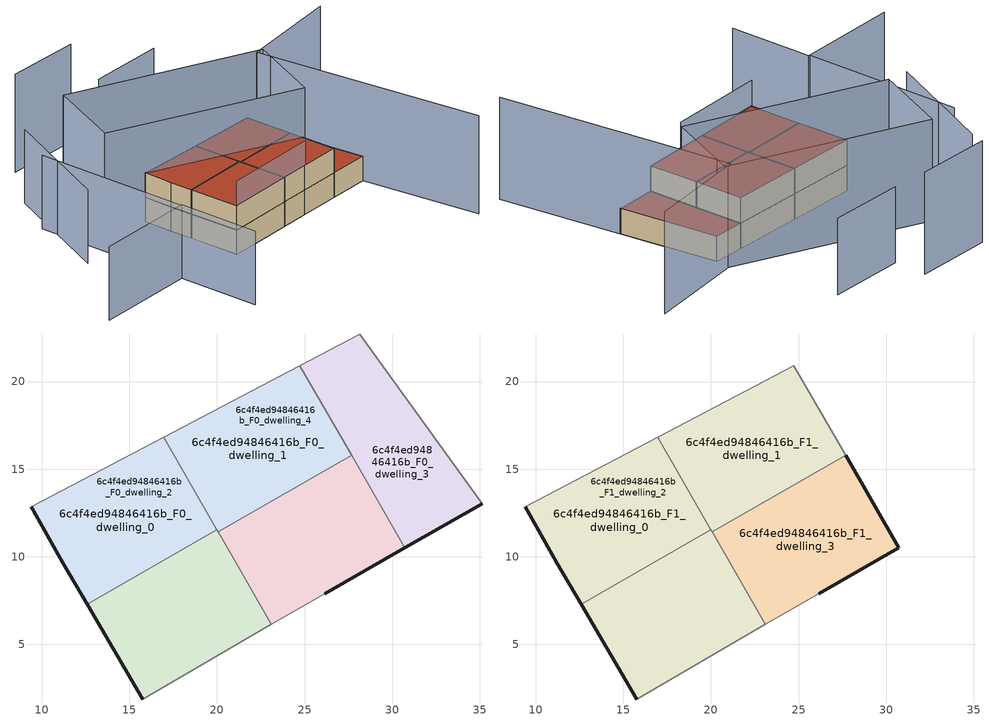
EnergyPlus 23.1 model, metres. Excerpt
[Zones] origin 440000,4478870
6c4f4ed94846416b_F0_dwelling_0
 floor ground (EU_floor_Construction): 27.68,15.79 24.73,20.92 16.97,16.83 20.08,11.42 z0; 20,11.56 16.97,16.83 9.42,12.85 11.21,9.66 12.59,7.3 z0
 wall outside (EU_wall_Construction): 12.59,7.3 11.22,9.66 9.42,12.85 z0:3
 wall adiabatic (EU_wall_Construction): 9.42,12.85 16.97,16.83 z0:3
 wall to 6c4f4ed94846416b_F0_dwelling_2 (EU_wall_Construction): 16.97,16.83 20,11.56 z0:3
 wall to 6c4f4ed94846416b_F0_dwelling_1 (EU_wall_Construction): 20,11.56 12.59,7.3 z0:3
6c4f4ed94846416b_F0_dwelling_1
 floor ground (EU_floor_Construction): 23.11,6.14 20,11.56 12.59,7.3 15.76,1.89 z0; 30.72,10.51 27.68,15.79 20.08,11.42 23.11,6.14 26.14,7.9 z0; 27.68,15.79 24.73,20.92 16.97,16.83 20.08,11.42 z0
 wall outside (EU_wall_Construction): 15.76,1.89 12.59,7.3 z0:3
 wall adiabatic (EU_wall_Construction): 23.11,6.14 15.76,1.89 z0:3
 wall to 6c4f4ed94846416b_F0_dwelling_3 (EU_wall_Construction): 20.08,11.42 23.11,6.14 z0:3
 wall to 6c4f4ed94846416b_F0_dwelling_2 (EU_wall_Construction): 20,11.56 20.08,11.42 z0:3
6c4f4ed94846416b_F0_dwelling_2
 floor ground (EU_floor_Construction): 27.68,15.79 24.73,20.92 16.97,16.83 20.08,11.42 z0; 20,11.56 16.97,16.83 9.42,12.85 11.21,9.66 12.59,7.3 z0; 23.11,6.14 20,11.56 12.59,7.3 15.76,1.89 z0; 35.13,13.02 28.15,22.71 24.73,20.92 30.72,10.51 z0
 wall adiabatic (EU_wall_Construction): 16.97,16.83 24.73,20.92 z0:3
 wall to 6c4f4ed94846416b_F0_dwelling_3 (EU_wall_Construction): 27.68,15.79 20.08,11.42 z0:3
 wall to 6c4f4ed94846416b_F0_dwelling_4 (EU_wall_Construction): 24.73,20.92 27.68,15.79 z0:3
 roof outside (EU_floor_Construction): 28.15,22.71 35.13,13.02 30.72,10.51 24.73,20.92 z3
6c4f4ed94846416b_F0_dwelling_3
 floor ground (EU_floor_Construction): 23.11,6.14 20,11.56 12.59,7.3 15.76,1.89 z0; 30.72,10.51 27.68,15.79 20.08,11.42 23.11,6.14 26.14,7.9 z0; 35.13,13.02 28.15,22.71 24.73,20.92 30.72,10.51 z0
 wall outside (EU_wall_Construction): 30.72,10.51 26.14,7.9 z0:3
 wall adiabatic (EU_wall_Construction): 26.14,7.9 23.11,6.14 z0:3
 wall to 6c4f4ed94846416b_F0_dwelling_4 (EU_wall_Construction): 27.68,15.79 30.72,10.51 z0:3
 roof outside (EU_floor_Construction): 28.15,22.71 35.13,13.02 30.72,10.51 24.73,20.92 z3
6c4f4ed94846416b_F0_dwelling_4
 floor ground (EU_floor_Construction): 35.13,13.02 28.15,22.71 24.73,20.92 30.72,10.51 z0; 27.68,15.79 24.73,20.92 16.97,16.83 20.08,11.42 z0; 30.72,10.51 27.68,15.79 20.08,11.42 23.11,6.14 26.14,7.9 z0
 wall outside (EU_wall_Construction): 35.13,13.02 30.72,10.51 z0:3
 wall adiabatic (EU_wall_Construction): 24.73,20.92 28.15,22.71 35.13,13.02 z0:3
 ceiling adiabatic (EU_roof_Construction): 24.73,20.92 27.68,15.79 20.08,11.42 16.97,16.83 z3; 27.68,15.79 30.72,10.51 26.14,7.9 23.11,6.14 20.08,11.42 z3
 roof outside (EU_roof_Construction): 28.15,22.71 35.13,13.02 30.72,10.51 24.73,20.92 z3
6c4f4ed94846416b_F1_dwelling_0
 floor to 6c4f4ed94846416b_F0_dwelling_0 (EU_floor_Construction): 27.68,15.79 24.73,20.92 16.97,16.83 20.08,11.42 z3
 floor adiabatic (EU_floor_Construction): 20,11.56 16.97,16.83 9.42,12.85 11.21,9.66 12.59,7.3 z3
 wall outside (EU_wall_Construction): 12.59,7.3 11.22,9.66 9.42,12.85 z3:6
 wall adiabatic (EU_wall_Construction): 9.42,12.85 16.97,16.83 z3:6
 wall to 6c4f4ed94846416b_F1_dwelling_2 (EU_wall_Construction): 16.97,16.83 20,11.56 z3:6
 wall to 6c4f4ed94846416b_F1_dwelling_1 (EU_wall_Construction): 20,11.56 12.59,7.3 z3:6
 roof outside (EU_roof_Construction): 16.97,16.83 20,11.56 12.59,7.3 11.21,9.66 9.42,12.85 z6; 24.73,20.92 27.68,15.79 20.08,11.42 16.97,16.83 z6
6c4f4ed94846416b_F1_dwelling_1
 floor to 6c4f4ed94846416b_F0_dwelling_1 (EU_floor_Construction): 30.72,10.51 27.68,15.79 20.08,11.42 23.11,6.14 26.14,7.9 z3; 27.68,15.79 24.73,20.92 16.97,16.83 20.08,11.42 z3; 23.11,6.14 20,11.56 12.59,7.3 15.76,1.89 z3
 wall outside (EU_wall_Construction): 15.76,1.89 12.59,7.3 z3:6
 wall adiabatic (EU_wall_Construction): 23.11,6.14 15.76,1.89 z3:6
 wall to 6c4f4ed94846416b_F1_dwelling_3 (EU_wall_Construction): 20.08,11.42 23.11,6.14 z3:6
 wall to 6c4f4ed94846416b_F1_dwelling_2 (EU_wall_Construction): 20,11.56 20.08,11.42 z3:6
 roof outside (EU_roof_Construction): 20,11.56 23.11,6.14 15.76,1.89 12.59,7.3 z6; 24.73,20.92 27.68,15.79 20.08,11.42 16.97,16.83 z6; 27.68,15.79 30.72,10.51 26.14,7.9 23.11,6.14 20.08,11.42 z6
6c4f4ed94846416b_F1_dwelling_2
 floor to 6c4f4ed94846416b_F0_dwelling_2 (EU_floor_Construction): 27.68,15.79 24.73,20.92 16.97,16.83 20.08,11.42 z3; 20,11.56 16.97,16.83 9.42,12.85 11.21,9.66 12.59,7.3 z3
 floor adiabatic (EU_floor_Construction): 23.11,6.14 20,11.56 12.59,7.3 15.76,1.89 z3
 wall adiabatic (EU_wall_Construction): 16.97,16.83 24.73,20.92 27.68,15.79 z3:6
 wall to 6c4f4ed94846416b_F1_dwelling_3 (EU_wall_Construction): 27.68,15.79 20.08,11.42 z3:6
 roof outside (EU_roof_Construction): 16.97,16.83 20,11.56 12.59,7.3 11.21,9.66 9.42,12.85 z6; 24.73,20.92 27.68,15.79 20.08,11.42 16.97,16.83 z6; 20,11.56 23.11,6.14 15.76,1.89 12.59,7.3 z6
6c4f4ed94846416b_F1_dwelling_3
 floor to 6c4f4ed94846416b_F0_dwelling_3 (EU_floor_Construction): 23.11,6.14 20,11.56 12.59,7.3 15.76,1.89 z3; 30.72,10.51 27.68,15.79 20.08,11.42 23.11,6.14 26.14,7.9 z3
 wall outside (EU_wall_Construction): 27.68,15.79 30.72,10.51 26.14,7.9 z3:6
 wall adiabatic (EU_wall_Construction): 26.14,7.9 23.11,6.14 z3:6
 roof outside (EU_roof_Construction): 20,11.56 23.11,6.14 15.76,1.89 12.59,7.3 z6; 27.68,15.79 30.72,10.51 26.14,7.9 23.11,6.14 20.08,11.42 z6
shading: 15.73,1.88 26.26,7.97 / -3,-7.31 8.05,-1.06 / 8.05,-1.06 13.07,-9.94 / -1.56,15.63 7.92,-1.14 / -1.01,21.97 -0.07,6.12 / 19.3,34.55 10.99,30.05 z0:9; 43.81,0.93 27.16,24.1 / 27.16,24.1 37.7,31.68 / 9.09,33.56 0.8,29.12 / 3.77,22.61 28.02,24.47 / 28.02,24.47 28.79,14.34 / 28.79,14.34 4.55,12.48 / 4.55,12.48 3.77,22.61 z0:12
[Building]
EU S2 Campaign: North Axis=0; Terrain=City; Solar Distribution=FullExterior
[Site:Location]
Madrid: Latitude=40.5; Longitude=-3.5; Time Zone=1; Elevation=609
[SizingPeriod:WeatherFileDays]
AnnualSizingPeriod: Begin Month=1; Begin Day of Month=1; End Month=12; End Day of Month=31; Day of Week for Start Day=Monday; Use Weather File Daylight Saving Period=No; Use Weather File Rain and Snow Indicators=No
[MATERIAL]
EU_InternalMass_Material: Roughness=MediumRough; Thickness=0.1; Conductivity=1; Density=1800; Specific Heat=900; Thermal Absorptance=0.9; Solar Absorptance=0.7; Visible Absorptance=0.7
[MATERIAL:NOMASS] Roughness=MediumRough; Thermal Absorptance=0.9; Solar Absorptance=0.7; Visible Absorptance=0.7
Name | Thermal Resistance
EU_wall_NoMass | 0.419739
EU_roof_NoMass | 0.352165
EU_floor_NoMass | 0.608284
[CONSTRUCTION]
EU_wall_Construction: EU_wall_NoMass
EU_roof_Construction: EU_roof_NoMass
EU_floor_Construction: EU_floor_NoMass
EU_InternalMass_Construction: EU_InternalMass_Material
[ZONE] Type=1; Multiplier=1; Ceiling Height=autocalculate; Floor Area=autocalculate; Part of Total Floor Area=Yes
Name | Volume
6c4f4ed94846416b_F0_dwelling_0; 6c4f4ed94846416b_F1_dwelling_0 | 319.814
6c4f4ed94846416b_F0_dwelling_1; 6c4f4ed94846416b_F1_dwelling_1 | 479.702
6c4f4ed94846416b_F0_dwelling_2 | 639.61
6c4f4ed94846416b_F1_dwelling_2 | 479.709
6c4f4ed94846416b_F0_dwelling_3 | 479.697
6c4f4ed94846416b_F1_dwelling_3 | 319.796
6c4f4ed94846416b_F0_dwelling_4 | 479.706
[INTERNALMASS] Construction=EU_InternalMass_Construction
Name | Zone or ZoneList | Surface Area
6c4f4ed94846416b_F0_dwelling_0_EU_InternalMass | 6c4f4ed94846416b_F0_dwelling_0 | 53.3048
6c4f4ed94846416b_F0_dwelling_1_EU_InternalMass | 6c4f4ed94846416b_F0_dwelling_1 | 53.3006
6c4f4ed94846416b_F0_dwelling_2_EU_InternalMass | 6c4f4ed94846416b_F0_dwelling_2 | 53.3017
6c4f4ed94846416b_F0_dwelling_3_EU_InternalMass | 6c4f4ed94846416b_F0_dwelling_3 | 53.3003
6c4f4ed94846416b_F0_dwelling_4_EU_InternalMass | 6c4f4ed94846416b_F0_dwelling_4 | 53.3005
6c4f4ed94846416b_F1_dwelling_0_EU_InternalMass | 6c4f4ed94846416b_F1_dwelling_0 | 66.6303
6c4f4ed94846416b_F1_dwelling_1_EU_InternalMass | 6c4f4ed94846416b_F1_dwelling_1 | 66.6249
6c4f4ed94846416b_F1_dwelling_2_EU_InternalMass | 6c4f4ed94846416b_F1_dwelling_2 | 66.6271
6c4f4ed94846416b_F1_dwelling_3_EU_InternalMass | 6c4f4ed94846416b_F1_dwelling_3 | 66.6277
[OTHEREQUIPMENT] Fuel Type=Electricity; Design Level Calculation Method=Watts/Area; Power per Zone Floor Area=1; Fraction Latent=0; Fraction Radiant=0; Fraction Lost=0; Carbon Dioxide Generation Rate=0; EndUse Subcategory=EU_Step8_InternalGains
Name | Zone or ZoneList or Space or SpaceList | Schedule
EU_Step8_InternalGain_6c4f4ed94846416b_F0_dwelling_0_f000 | 6c4f4ed94846416b_F0_dwelling_0 | EU_Step8_GainSchedule_6c4f4ed94846416b_F0_dwelling_0_f000
EU_Step8_InternalGain_6c4f4ed94846416b_F0_dwelling_1_f000 | 6c4f4ed94846416b_F0_dwelling_1 | EU_Step8_GainSchedule_6c4f4ed94846416b_F0_dwelling_1_f000
EU_Step8_InternalGain_6c4f4ed94846416b_F0_dwelling_2_f000 | 6c4f4ed94846416b_F0_dwelling_2 | EU_Step8_GainSchedule_6c4f4ed94846416b_F0_dwelling_2_f000
EU_Step8_InternalGain_6c4f4ed94846416b_F0_dwelling_3_f000 | 6c4f4ed94846416b_F0_dwelling_3 | EU_Step8_GainSchedule_6c4f4ed94846416b_F0_dwelling_3_f000
EU_Step8_InternalGain_6c4f4ed94846416b_F0_dwelling_4_f000 | 6c4f4ed94846416b_F0_dwelling_4 | EU_Step8_GainSchedule_6c4f4ed94846416b_F0_dwelling_4_f000
EU_Step8_InternalGain_6c4f4ed94846416b_F1_dwelling_0_f000 | 6c4f4ed94846416b_F1_dwelling_0 | EU_Step8_GainSchedule_6c4f4ed94846416b_F1_dwelling_0_f000
EU_Step8_InternalGain_6c4f4ed94846416b_F1_dwelling_1_f000 | 6c4f4ed94846416b_F1_dwelling_1 | EU_Step8_GainSchedule_6c4f4ed94846416b_F1_dwelling_1_f000
EU_Step8_InternalGain_6c4f4ed94846416b_F1_dwelling_2_f000 | 6c4f4ed94846416b_F1_dwelling_2 | EU_Step8_GainSchedule_6c4f4ed94846416b_F1_dwelling_2_f000
EU_Step8_InternalGain_6c4f4ed94846416b_F1_dwelling_3_f000 | 6c4f4ed94846416b_F1_dwelling_3 | EU_Step8_GainSchedule_6c4f4ed94846416b_F1_dwelling_3_f000
[ZONEVENTILATION:DESIGNFLOWRATE] Schedule=EU_AlwaysOn; Design Flow Rate Calculation Method=AirChanges/Hour; Air Changes per Hour=0.703302; Ventilation Type=Natural; Fan Pressure Rise=0; Fan Total Efficiency=1; Constant Term Coefficient=1; Temperature Term Coefficient=0; Velocity Term Coefficient=0; Velocity Squared Term Coefficient=0; Minimum Indoor Temperature=-100; Maximum Indoor Temperature=100; Delta Temperature=-100; Minimum Outdoor Temperature=-100; Maximum Outdoor Temperature=100; Maximum Wind Speed=40
Name | Zone or ZoneList or Space or SpaceList
EU_ConstantAir_6c4f4ed94846416b_F0_dwelling_0 | 6c4f4ed94846416b_F0_dwelling_0
EU_ConstantAir_6c4f4ed94846416b_F0_dwelling_1 | 6c4f4ed94846416b_F0_dwelling_1
EU_ConstantAir_6c4f4ed94846416b_F0_dwelling_2 | 6c4f4ed94846416b_F0_dwelling_2
EU_ConstantAir_6c4f4ed94846416b_F0_dwelling_3 | 6c4f4ed94846416b_F0_dwelling_3
EU_ConstantAir_6c4f4ed94846416b_F0_dwelling_4 | 6c4f4ed94846416b_F0_dwelling_4
EU_ConstantAir_6c4f4ed94846416b_F1_dwelling_0 | 6c4f4ed94846416b_F1_dwelling_0
EU_ConstantAir_6c4f4ed94846416b_F1_dwelling_1 | 6c4f4ed94846416b_F1_dwelling_1
EU_ConstantAir_6c4f4ed94846416b_F1_dwelling_2 | 6c4f4ed94846416b_F1_dwelling_2
EU_ConstantAir_6c4f4ed94846416b_F1_dwelling_3 | 6c4f4ed94846416b_F1_dwelling_3
[HVACTEMPLATE:THERMOSTAT] Constant Heating Setpoint=20; Constant Cooling Setpoint=50
EU_HeatOnly_6c4f4ed94846416b_F0_dwelling_0; EU_HeatOnly_6c4f4ed94846416b_F0_dwelling_1; EU_HeatOnly_6c4f4ed94846416b_F0_dwelling_2; EU_HeatOnly_6c4f4ed94846416b_F0_dwelling_3; EU_HeatOnly_6c4f4ed94846416b_F0_dwelling_4; EU_HeatOnly_6c4f4ed94846416b_F1_dwelling_0; EU_HeatOnly_6c4f4ed94846416b_F1_dwelling_1; EU_HeatOnly_6c4f4ed94846416b_F1_dwelling_2; EU_HeatOnly_6c4f4ed94846416b_F1_dwelling_3
[HVACTEMPLATE:ZONE:IDEALLOADSAIRSYSTEM] System Availability Schedule=EU_AlwaysOn; Maximum Heating Supply Air Temperature=50; Minimum Cooling Supply Air Temperature=13; Maximum Heating Supply Air Humidity Ratio=0.0156; Minimum Cooling Supply Air Humidity Ratio=0.0077; Heating Limit=NoLimit; Cooling Limit=NoLimit; Heating Availability Schedule=EU_AlwaysOn; Cooling Availability Schedule=EU_CoolingOff; Dehumidification Control Type=ConstantSensibleHeatRatio; Cooling Sensible Heat Ratio=0.7; Dehumidification Setpoint=60; Humidification Control Type=None; Humidification Setpoint=30; Outdoor Air Method=None; Outdoor Air Flow Rate per Person=0.00944; Outdoor Air Flow Rate per Zone Floor Area=0; Outdoor Air Flow Rate per Zone=0; Demand Controlled Ventilation Type=None; Outdoor Air Economizer Type=NoEconomizer; Heat Recovery Type=None; Sensible Heat Recovery Effectiveness=0.7; Latent Heat Recovery Effectiveness=0.65
Name | Template Thermostat
6c4f4ed94846416b_F0_dwelling_0 | EU_HeatOnly_6c4f4ed94846416b_F0_dwelling_0
6c4f4ed94846416b_F0_dwelling_1 | EU_HeatOnly_6c4f4ed94846416b_F0_dwelling_1
6c4f4ed94846416b_F0_dwelling_2 | EU_HeatOnly_6c4f4ed94846416b_F0_dwelling_2
6c4f4ed94846416b_F0_dwelling_3 | EU_HeatOnly_6c4f4ed94846416b_F0_dwelling_3
6c4f4ed94846416b_F0_dwelling_4 | EU_HeatOnly_6c4f4ed94846416b_F0_dwelling_4
6c4f4ed94846416b_F1_dwelling_0 | EU_HeatOnly_6c4f4ed94846416b_F1_dwelling_0
6c4f4ed94846416b_F1_dwelling_1 | EU_HeatOnly_6c4f4ed94846416b_F1_dwelling_1
6c4f4ed94846416b_F1_dwelling_2 | EU_HeatOnly_6c4f4ed94846416b_F1_dwelling_2
6c4f4ed94846416b_F1_dwelling_3 | EU_HeatOnly_6c4f4ed94846416b_F1_dwelling_3
[SIZING:ZONE] Zone Cooling Design Supply Air Temperature Input Method=SupplyAirTemperature; Zone Cooling Design Supply Air Temperature=13; Zone Heating Design Supply Air Temperature Input Method=SupplyAirTemperature; Zone Heating Design Supply Air Temperature=50; Zone Cooling Design Supply Air Humidity Ratio=0.008; Zone Heating Design Supply Air Humidity Ratio=0.008; Cooling Design Air Flow Method=DesignDay; Cooling Design Air Flow Rate=0; Cooling Minimum Air Flow per Zone Floor Area=0.000762; Cooling Minimum Air Flow=0; Cooling Minimum Air Flow Fraction=0.2; Heating Design Air Flow Method=DesignDay; Heating Design Air Flow Rate=0; Heating Maximum Air Flow per Zone Floor Area=0.002032; Heating Maximum Air Flow=0.141576; Heating Maximum Air Flow Fraction=0.3; Account for Dedicated Outdoor Air System=No; Dedicated Outdoor Air System Control Strategy=NeutralSupplyAir; Dedicated Outdoor Air Low Setpoint Temperature for Design=autosize; Dedicated Outdoor Air High Setpoint Temperature for Design=autosize; Zone Load Sizing Method=Sensible Load Only No Latent Load; Zone Latent Cooling Design Supply Air Humidity Ratio Input Method=HumidityRatioDifference; Zone Cooling Design Supply Air Humidity Ratio Difference=0.005; Zone Latent Heating Design Supply Air Humidity Ratio Input Method=HumidityRatioDifference; Zone Humidification Design Supply Air Humidity Ratio Difference=0.005
6c4f4ed94846416b_F0_dwelling_0; 6c4f4ed94846416b_F0_dwelling_1; 6c4f4ed94846416b_F0_dwelling_2; 6c4f4ed94846416b_F0_dwelling_3; 6c4f4ed94846416b_F0_dwelling_4; 6c4f4ed94846416b_F1_dwelling_0; 6c4f4ed94846416b_F1_dwelling_1; 6c4f4ed94846416b_F1_dwelling_2; 6c4f4ed94846416b_F1_dwelling_3
[SCHEDULE:CONSTANT]
Name | Hourly Value
EU_AlwaysOn | 1
EU_CoolingOff | 0
[SCHEDULE:FILE] Column Number=1; Rows to Skip at Top=0; Number of Hours of Data=8760; Column Separator=Comma; Interpolate to Timestep=No; Minutes per Item=60; Adjust Schedule for Daylight Savings=Yes
Name | File
EU_Step8_GainSchedule_6c4f4ed94846416b_F0_dwelling_0_f000 | ../../schedules/6c4f4ed94846416b/6c4f4ed94846416b_F0_dwelling_0_f000_gain.csv
EU_Step8_GainSchedule_6c4f4ed94846416b_F0_dwelling_1_f000 | ../../schedules/6c4f4ed94846416b/6c4f4ed94846416b_F0_dwelling_1_f000_gain.csv
EU_Step8_GainSchedule_6c4f4ed94846416b_F0_dwelling_2_f000 | ../../schedules/6c4f4ed94846416b/6c4f4ed94846416b_F0_dwelling_2_f000_gain.csv
EU_Step8_GainSchedule_6c4f4ed94846416b_F0_dwelling_3_f000 | ../../schedules/6c4f4ed94846416b/6c4f4ed94846416b_F0_dwelling_3_f000_gain.csv
EU_Step8_GainSchedule_6c4f4ed94846416b_F0_dwelling_4_f000 | ../../schedules/6c4f4ed94846416b/6c4f4ed94846416b_F0_dwelling_4_f000_gain.csv
EU_Step8_GainSchedule_6c4f4ed94846416b_F1_dwelling_0_f000 | ../../schedules/6c4f4ed94846416b/6c4f4ed94846416b_F1_dwelling_0_f000_gain.csv
EU_Step8_GainSchedule_6c4f4ed94846416b_F1_dwelling_1_f000 | ../../schedules/6c4f4ed94846416b/6c4f4ed94846416b_F1_dwelling_1_f000_gain.csv
EU_Step8_GainSchedule_6c4f4ed94846416b_F1_dwelling_2_f000 | ../../schedules/6c4f4ed94846416b/6c4f4ed94846416b_F1_dwelling_2_f000_gain.csv
EU_Step8_GainSchedule_6c4f4ed94846416b_F1_dwelling_3_f000 | ../../schedules/6c4f4ed94846416b/6c4f4ed94846416b_F1_dwelling_3_f000_gain.csv
